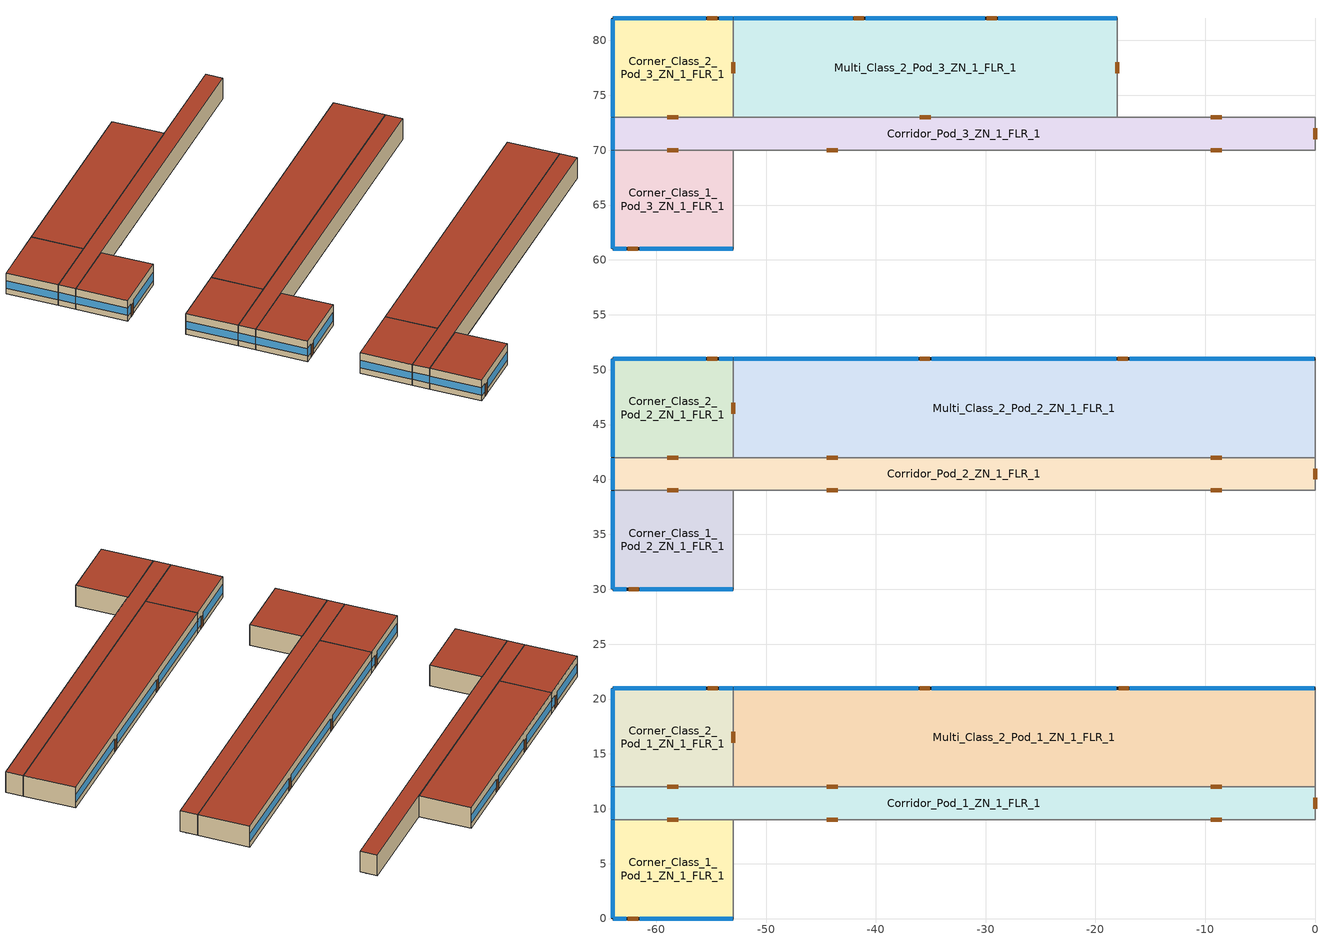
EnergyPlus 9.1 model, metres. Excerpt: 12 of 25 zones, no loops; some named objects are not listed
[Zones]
Corner_Class_1_Pod_1_ZN_1_FLR_1
 floor ground (ext_slab_6in_with_carpet): -64,9 -53,9 -53,0 -64,0 z0
 wall outside (nonres_ext_wall): -64,9 -64,0 -53,0 z0:4
 wall to Multi_Class_1_Pod_1_ZN_1_FLR_1 (int_wall): -53,0 -53,9 z0:4
 wall to Corridor_Pod_1_ZN_1_FLR_1 (int_wall): -53,9 -64,9 z0:4
 window (Window_U_0.40_SHGC_0.38): -64,8.95 -64,0.05 z1.1:2.52; -63.95,0 -62.73,0 / -61.51,0 -53.05,0 z0.92:2.51
 door (Swinging Door_con): -62.59,0 -61.68,0 z0:2.13
 door inside (OpaqueDoor): -58,9 -59,9 z0:2
 roof outside (nonres_roof): -64,0 -53,0 -53,9 -64,9 z4
Corridor_Pod_1_ZN_1_FLR_1
 floor ground (ext_slab_6in_with_carpet): -64,12 0,12 0,9 -64,9 z0
 wall outside (nonres_ext_wall): -64,12 -64,9 z0:4
 wall to Multi_Class_1_Pod_1_ZN_1_FLR_1 (int_wall): -53,9 0,9 z0:4
 wall to Main_Corridor_ZN_1_FLR_1 (int_wall): 0,9 0,12 z0:4
 wall to Multi_Class_2_Pod_1_ZN_1_FLR_1 (int_wall): 0,12 -53,12 z0:4
 wall to Corner_Class_2_Pod_1_ZN_1_FLR_1 (int_wall): -53,12 -64,12 z0:4
 window (Window_U_0.40_SHGC_0.38): -64,11.95 -64,9.05 z1.1:2.55
 door inside (OpaqueDoor): 0,10 0,11 / -43.5,12 -44.5,12 / -8.5,12 -9.5,12 / -44.5,9 -43.5,9 / -9.5,9 -8.5,9 / -58,12 -59,12 z0:2
 roof outside (nonres_roof): -64,9 0,9 0,12 -64,12 z4
Corner_Class_2_Pod_1_ZN_1_FLR_1
 floor ground (ext_slab_6in_with_carpet): -64,21 -53,21 -53,12 -64,12 z0
 wall outside (nonres_ext_wall): -53,21 -64,21 -64,12 z0:4
 wall to Multi_Class_2_Pod_1_ZN_1_FLR_1 (int_wall): -53,12 -53,21 z0:4
 window (Window_U_0.40_SHGC_0.38): -64,20.95 -64,12.05 z1.1:2.52; -53.05,21 -54.27,21 / -55.49,21 -63.95,21 z0.92:2.51
 door (Swinging Door_con): -54.43,21 -55.34,21 z0:2.13
 door inside (OpaqueDoor): -53,16 -53,17 z0:2
 roof outside (nonres_roof): -64,12 -53,12 -53,21 -64,21 z4
Multi_Class_2_Pod_1_ZN_1_FLR_1
 floor ground (ext_slab_6in_with_carpet): -53,21 0,21 0,12 -53,12 z0
 wall outside (nonres_ext_wall): 0,21 -53,21 z0:4
 wall to Main_Corridor_ZN_1_FLR_1 (int_wall): 0,12 0,21 z0:4
 window (Window_U_0.40_SHGC_0.38): -0.05,21 -16.87,21 / -18.09,21 -34.91,21 / -36.13,21 -52.95,21 z1.03:2.5
 door (Swinging Door_con): -16.98,21 -17.89,21 / -35.09,21 -36.01,21 z0:2.13
 roof outside (nonres_roof): -53,12 0,12 0,21 -53,21 z4
Corner_Class_1_Pod_2_ZN_1_FLR_1
 floor ground (ext_slab_6in_with_carpet): -64,39 -53,39 -53,30 -64,30 z0
 wall outside (nonres_ext_wall): -64,39 -64,30 -53,30 z0:4
 wall to Multi_Class_1_Pod_2_ZN_1_FLR_1 (int_wall): -53,30 -53,39 z0:4
 wall to Corridor_Pod_2_ZN_1_FLR_1 (int_wall): -53,39 -64,39 z0:4
 window (Window_U_0.40_SHGC_0.38): -64,38.95 -64,30.05 z1.1:2.52; -63.95,30 -62.73,30 / -61.51,30 -53.05,30 z0.92:2.51
 door (Swinging Door_con): -62.53,30 -61.62,30 z0:2.13
 door inside (OpaqueDoor): -58,39 -59,39 z0:2
 roof outside (nonres_roof): -64,30 -53,30 -53,39 -64,39 z4
Corridor_Pod_2_ZN_1_FLR_1
 floor ground (ext_slab_6in_with_carpet): -64,42 0,42 0,39 -64,39 z0
 wall outside (nonres_ext_wall): -64,42 -64,39 z0:4
 wall to Multi_Class_1_Pod_2_ZN_1_FLR_1 (int_wall): -53,39 0,39 z0:4
 wall to Main_Corridor_ZN_1_FLR_1 (int_wall): 0,39 0,42 z0:4
 wall to Multi_Class_2_Pod_2_ZN_1_FLR_1 (int_wall): 0,42 -53,42 z0:4
 wall to Corner_Class_2_Pod_2_ZN_1_FLR_1 (int_wall): -53,42 -64,42 z0:4
 window (Window_U_0.40_SHGC_0.38): -64,41.95 -64,39.05 z1.1:2.55
 door inside (OpaqueDoor): 0,40 0,41 / -43.5,42 -44.5,42 / -8.5,42 -9.5,42 / -44.5,39 -43.5,39 / -9.5,39 -8.5,39 / -58,42 -59,42 z0:2
 roof outside (nonres_roof): -64,39 0,39 0,42 -64,42 z4
Corner_Class_2_Pod_2_ZN_1_FLR_1
 floor ground (ext_slab_6in_with_carpet): -64,51 -53,51 -53,42 -64,42 z0
 wall outside (nonres_ext_wall): -53,51 -64,51 -64,42 z0:4
 wall to Multi_Class_2_Pod_2_ZN_1_FLR_1 (int_wall): -53,42 -53,51 z0:4
 window (Window_U_0.40_SHGC_0.38): -64,50.95 -64,42.05 z1.1:2.52; -53.05,51 -54.27,51 / -55.49,51 -63.95,51 z0.92:2.51
 door (Swinging Door_con): -54.45,51 -55.36,51 z0:2.13
 door inside (OpaqueDoor): -53,46 -53,47 z0:2
 roof outside (nonres_roof): -64,42 -53,42 -53,51 -64,51 z4
Multi_Class_2_Pod_2_ZN_1_FLR_1
 floor ground (ext_slab_6in_with_carpet): -53,51 0,51 0,42 -53,42 z0
 wall outside (nonres_ext_wall): 0,51 -53,51 z0:4
 wall to Main_Corridor_ZN_1_FLR_1 (int_wall): 0,42 0,51 z0:4
 window (Window_U_0.40_SHGC_0.38): -0.05,51 -16.87,51 / -18.09,51 -34.91,51 / -36.13,51 -52.95,51 z1.03:2.5
 door (Swinging Door_con): -17.05,51 -17.96,51 / -35.11,51 -36.02,51 z0:2.13
 roof outside (nonres_roof): -53,42 0,42 0,51 -53,51 z4
Corner_Class_1_Pod_3_ZN_1_FLR_1
 floor ground (ext_slab_6in_with_carpet): -64,70 -53,70 -53,61 -64,61 z0
 wall outside (nonres_ext_wall): -64,70 -64,61 -53,61 z0:4
 wall to Multi_Class_1_Pod_3_ZN_1_FLR_1 (int_wall): -53,61 -53,70 z0:4
 wall to Corridor_Pod_3_ZN_1_FLR_1 (int_wall): -53,70 -64,70 z0:4
 window (Window_U_0.40_SHGC_0.38): -64,69.95 -64,61.05 z1.1:2.52; -63.95,61 -62.73,61 / -61.51,61 -53.05,61 z0.92:2.51
 door (Swinging Door_con): -62.62,61 -61.7,61 z0:2.13
 door inside (OpaqueDoor): -58,70 -59,70 z0:2
 roof outside (nonres_roof): -64,61 -53,61 -53,70 -64,70 z4
Corridor_Pod_3_ZN_1_FLR_1
 floor ground (ext_slab_6in_with_carpet): -64,73 0,73 0,70 -64,70 z0
 wall outside (nonres_ext_wall): -64,73 -64,70 z0:4
 wall to Multi_Class_1_Pod_3_ZN_1_FLR_1 (int_wall): -53,70 0,70 z0:4
 wall to Library_Media_Center_ZN_1_FLR_1 (int_wall): 0,70 0,73 z0:4
 wall to Computer_Class_ZN_1_FLR_1 (int_wall): 0,73 -18,73 z0:4
 wall to Multi_Class_2_Pod_3_ZN_1_FLR_1 (int_wall): -18,73 -53,73 z0:4
 wall to Corner_Class_2_Pod_3_ZN_1_FLR_1 (int_wall): -53,73 -64,73 z0:4
 window (Window_U_0.40_SHGC_0.38): -64,72.95 -64,70.05 z1.1:2.55
 door inside (OpaqueDoor): 0,71 0,72 / -8.5,73 -9.5,73 / -9.5,70 -8.5,70 / -44.5,70 -43.5,70 / -35,73 -36,73 / -58,73 -59,73 z0:2
 roof outside (nonres_roof): -64,70 0,70 0,73 -64,73 z4
Corner_Class_2_Pod_3_ZN_1_FLR_1
 floor ground (ext_slab_6in_with_carpet): -64,82 -53,82 -53,73 -64,73 z0
 wall outside (nonres_ext_wall): -53,82 -64,82 -64,73 z0:4
 wall to Multi_Class_2_Pod_3_ZN_1_FLR_1 (int_wall): -53,73 -53,82 z0:4
 window (Window_U_0.40_SHGC_0.38): -53.05,82 -54.27,82 / -55.52,82 -63.95,82 z0.92:2.51; -64,81.95 -64,73.05 z1.1:2.52
 door (Swinging Door_con): -54.44,82 -55.36,82 z0:2.13
 door inside (OpaqueDoor): -53,77 -53,78 z0:2
 roof outside (nonres_roof): -64,73 -53,73 -53,82 -64,82 z4
Multi_Class_2_Pod_3_ZN_1_FLR_1
 floor ground (ext_slab_6in_with_carpet): -53,82 -18,82 -18,73 -53,73 z0
 wall outside (nonres_ext_wall): -18,82 -53,82 z0:4
 wall to Computer_Class_ZN_1_FLR_1 (int_wall): -18,73 -18,82 z0:4
 window (Window_U_0.40_SHGC_0.38): -18.05,82 -28.87,82 / -30.09,82 -40.91,82 / -42.13,82 -52.95,82 z0.99:2.5
 door (Swinging Door_con): -29,82 -29.92,82 / -41.09,82 -42.01,82 z0:2.13
 door inside (OpaqueDoor): -18,77 -18,78 z0:2
 roof outside (nonres_roof): -53,73 -18,73 -18,82 -53,82 z4
[Building]
Primary School: North Axis {deg}=0; Terrain=City; Loads Convergence Tolerance Value=0.5; Temperature Convergence Tolerance Value {deltaC}=0.5; Solar Distribution=FullInteriorAndExterior; Maximum Number of Warmup Days=1; Minimum Number of Warmup Days=1
[Site:Location]
Denver-Aurora-Buckley.AFB_CO_USA: Latitude {deg}=39.72; Longitude {deg}=-104.75; Time Zone {hr}=-7; Elevation {m}=1726
[SizingPeriod:DesignDay] Day of Month=21; Dry-Bulb Temperature Range Modifier Type=DefaultMultipliers; Humidity Condition Type=Wetbulb; Barometric Pressure {Pa}=82237; Rain Indicator=No; Snow Indicator=No; Daylight Saving Time Indicator=No
Name | Month | Day Type | Maximum Dry-Bulb Temperature {C} | Daily Dry-Bulb Temperature Range {deltaC} | Wetbulb or DewPoint at Maximum Dry-Bulb {C} | Wind Speed {m/s} | Wind Direction {deg} | Solar Model Indicator | Sky Clearness | ASHRAE Clear Sky Optical Depth for Beam Irradiance (taub) | ASHRAE Clear Sky Optical Depth for Diffuse Irradiance (taud)
Denver-Aurora-Buckley.AFB_CO_USA Ann Htg 99.6% Condns DB | 12 | WinterDesignDay | -17.9 | 0 | -17.9 | 2.5 | 180 | ASHRAEClearSky | 0
Denver-Aurora-Buckley.AFB_CO_USA Ann Clg .4% Condns DB=>MWB | 7 | SummerDesignDay | 33.9 | 14.8 | 15 | 3.6 | 30 | ASHRAETau |  | 0.423 | 2.02
[Site:GroundTemperature:BuildingSurface]
20.68, 20.64, 20.65, 20.65, 20.7, 22.97, 23.33, 23.41, 23.45, 21.17, 20.85, 20.74
[Site:GroundTemperature:Undisturbed:KusudaAchenbach]
Vertical Ground Heat Exchanger Ground Temps: 0.692626, 920, 2551.09, 16, 3.2, 8
[Site:WaterMainsTemperature]
Calculation Method=CORRELATION; Annual Average Outdoor Air Temperature {C}=9.95; Maximum Difference In Monthly Average Outdoor Air Temperatures {deltaC}=23.7
[Material]
Name | Roughness | Thickness {m} | Conductivity {W/m-K} | Density {kg/m3} | Specific Heat {J/kg-K} | Thermal Absorptance | Solar Absorptance | Visible Absorptance
Std Wood 6inch | MediumSmooth | 0.15 | 0.12 | 540 | 1210 | 0.9 | 0.7 | 0.7
F07 25mm stucco | Smooth | 0.0254 | 0.72 | 1856 | 840 | 0.9 | 0.7 | 0.7
F08 Metal surface | Smooth | 0.0008 | 45.28 | 7824 | 500
F13 Built-up roofing | Rough | 0.0095 | 0.16 | 1120 | 1460 | 0.9 | 0.77
G01 13mm gypsum board | Smooth | 0.0127 | 0.16 | 800 | 1090 | 0.9 | 0.7 | 0.5
G01 16mm gypsum board | MediumSmooth | 0.0159 | 0.16 | 800 | 1090
150mm Normalweight concrete floor | MediumRough | 0.1524 | 2.31 | 2322 | 832
[Material:NoMass] Thermal Absorptance=0.9; Solar Absorptance=0.7
Name | Roughness | Thermal Resistance {m2-K/W} | Visible Absorptance
Opaque Door panel_con | MediumRough | 0.475964 | 0.7
CP02 CARPET PAD | VeryRough | 0.21648 | 0.8
Nonres_Roof_Insulation | MediumSmooth | 5.30668 | 0.7
Nonres_Exterior_Wall_Insulation | MediumSmooth | 2.81828 | 0.7
Std Opaque Door Panel | MediumRough | 0.123457 | 0.7
[WindowMaterial:Glazing] Optical Data Type=SpectralAverage; Infrared Transmittance at Normal Incidence=0; Front Side Infrared Hemispherical Emissivity=0.84
Name | Thickness {m} | Solar Transmittance at Normal Incidence | Front Side Solar Reflectance at Normal Incidence | Back Side Solar Reflectance at Normal Incidence | Visible Transmittance at Normal Incidence | Front Side Visible Reflectance at Normal Incidence | Back Side Visible Reflectance at Normal Incidence | Back Side Infrared Hemispherical Emissivity | Conductivity {W/m-K}
Glass_102_LayerAvg | 0.003048 | 0.833848 | 0.0747638 | 0.0748545 | 0.89926 | 0.082563 | 0.082564 | 0.84 | 1
Glass_8652_LayerAvg | 0.003059 | 0.343691 | 0.298987 | 0.462105 | 0.487937 | 0.209449 | 0.306829 | 0.39 | 0.962
[WindowMaterial:Gas]
Gap_1_W_0_0127: Gas Type=Air; Thickness {m}=0.0127
[Construction]
Swinging Door_con: Opaque Door panel_con
InteriorFurnishings: Std Wood 6inch
OpaqueDoor: Std Opaque Door Panel
int_wall: G01 13mm gypsum board, G01 13mm gypsum board
ext_slab_6in_with_carpet: 150mm Normalweight concrete floor, CP02 CARPET PAD
nonres_roof: F13 Built-up roofing, Nonres_Roof_Insulation, F08 Metal surface
nonres_ext_wall: F07 25mm stucco, G01 16mm gypsum board, Nonres_Exterior_Wall_Insulation, G01 16mm gypsum board
Window_U_0.40_SHGC_0.38: Glass_8652_LayerAvg, Gap_1_W_0_0127, Glass_102_LayerAvg
[Zone] Type=1; Multiplier=1; Ceiling Height {m}=4; Floor Area {m2}=autocalculate; Part of Total Floor Area=Yes
Name | Volume {m3}
Corner_Class_1_Pod_1_ZN_1_FLR_1; Corner_Class_2_Pod_1_ZN_1_FLR_1; Corner_Class_1_Pod_2_ZN_1_FLR_1; Corner_Class_2_Pod_2_ZN_1_FLR_1; Corner_Class_1_Pod_3_ZN_1_FLR_1; Corner_Class_2_Pod_3_ZN_1_FLR_1 | 396
Corridor_Pod_1_ZN_1_FLR_1; Corridor_Pod_2_ZN_1_FLR_1; Corridor_Pod_3_ZN_1_FLR_1 | 768
Multi_Class_2_Pod_1_ZN_1_FLR_1; Multi_Class_2_Pod_2_ZN_1_FLR_1 | 1908
Multi_Class_2_Pod_3_ZN_1_FLR_1 | 1260
[InternalMass] Construction=InteriorFurnishings
Name | Zone | Surface Area {m2}
Corner_Class_1_Pod_1_ZN_1_FLR_1_InternalMass_1 | Corner_Class_1_Pod_1_ZN_1_FLR_1 | 198
Corridor_Pod_1_ZN_1_FLR_1_InternalMass_1 | Corridor_Pod_1_ZN_1_FLR_1 | 384
Corner_Class_2_Pod_1_ZN_1_FLR_1_InternalMass_1 | Corner_Class_2_Pod_1_ZN_1_FLR_1 | 198
Multi_Class_2_Pod_1_ZN_1_FLR_1_InternalMass_1 | Multi_Class_2_Pod_1_ZN_1_FLR_1 | 954
Corner_Class_1_Pod_2_ZN_1_FLR_1_InternalMass_1 | Corner_Class_1_Pod_2_ZN_1_FLR_1 | 198
Corridor_Pod_2_ZN_1_FLR_1_InternalMass_1 | Corridor_Pod_2_ZN_1_FLR_1 | 384
Corner_Class_2_Pod_2_ZN_1_FLR_1_InternalMass_1 | Corner_Class_2_Pod_2_ZN_1_FLR_1 | 198
Multi_Class_2_Pod_2_ZN_1_FLR_1_InternalMass_1 | Multi_Class_2_Pod_2_ZN_1_FLR_1 | 954
Corner_Class_1_Pod_3_ZN_1_FLR_1_InternalMass_1 | Corner_Class_1_Pod_3_ZN_1_FLR_1 | 198
Corridor_Pod_3_ZN_1_FLR_1_InternalMass_1 | Corridor_Pod_3_ZN_1_FLR_1 | 384
Corner_Class_2_Pod_3_ZN_1_FLR_1_InternalMass_1 | Corner_Class_2_Pod_3_ZN_1_FLR_1 | 198
Multi_Class_2_Pod_3_ZN_1_FLR_1_InternalMass_1 | Multi_Class_2_Pod_3_ZN_1_FLR_1 | 630
[People] Number of People Schedule=BLDG_OCC_SCH; Fraction Radiant=0.3; Sensible Heat Fraction=AUTOCALCULATE; Activity Level Schedule=ACTIVITY_SCH; Enable ASHRAE 55 Comfort Warnings=No; Mean Radiant Temperature Calculation Type=ZoneAveraged; Work Efficiency Schedule=WORK_EFF_SCH; Clothing Insulation Calculation Method=ClothingInsulationSchedule; Clothing Insulation Schedule=CLOTHING_SCH; Air Velocity Schedule=AIR_VELO_SCH; Thermal Comfort Model 1 Type=FANGER
Name | Zone or ZoneList | Number of People Calculation Method | Zone Floor Area per Person {m2/person} | Number of People
Corner_Class_1_Pod_1_ZN_1_FLR_1 | Corner_Class_1_Pod_1_ZN_1_FLR_1 | Area/Person | 3.716
Corridor_Pod_1_ZN_1_FLR_1 | Corridor_Pod_1_ZN_1_FLR_1 | People |  | 0
Corner_Class_2_Pod_1_ZN_1_FLR_1 | Corner_Class_2_Pod_1_ZN_1_FLR_1 | Area/Person | 3.716
Multi_Class_2_Pod_1_ZN_1_FLR_1 | Multi_Class_2_Pod_1_ZN_1_FLR_1 | Area/Person | 3.716
Corner_Class_1_Pod_2_ZN_1_FLR_1 | Corner_Class_1_Pod_2_ZN_1_FLR_1 | Area/Person | 3.716
Corridor_Pod_2_ZN_1_FLR_1 | Corridor_Pod_2_ZN_1_FLR_1 | People |  | 0
Corner_Class_2_Pod_2_ZN_1_FLR_1 | Corner_Class_2_Pod_2_ZN_1_FLR_1 | Area/Person | 3.716
Multi_Class_2_Pod_2_ZN_1_FLR_1 | Multi_Class_2_Pod_2_ZN_1_FLR_1 | Area/Person | 3.716
Corner_Class_1_Pod_3_ZN_1_FLR_1 | Corner_Class_1_Pod_3_ZN_1_FLR_1 | Area/Person | 3.716
Corridor_Pod_3_ZN_1_FLR_1 | Corridor_Pod_3_ZN_1_FLR_1 | People |  | 0
Corner_Class_2_Pod_3_ZN_1_FLR_1 | Corner_Class_2_Pod_3_ZN_1_FLR_1 | Area/Person | 3.716
Multi_Class_2_Pod_3_ZN_1_FLR_1 | Multi_Class_2_Pod_3_ZN_1_FLR_1 | Area/Person | 3.716
[Lights] Design Level Calculation Method=Watts/Area; Return Air Fraction=0; Fraction Radiant=0.37; Fraction Visible=0.2; Fraction Replaceable=1; Return Air Fraction Calculated from Plenum Temperature=No
Name | Zone or ZoneList | Schedule | Watts per Zone Floor Area {W/m2}
Corner_Class_1_Pod_1_ZN_1_FLR_1_Lights | Corner_Class_1_Pod_1_ZN_1_FLR_1 | BLDG_LIGHT_CLASSROOM_SCH | 9.9028
Corridor_Pod_1_ZN_1_FLR_1_Lights | Corridor_Pod_1_ZN_1_FLR_1 | BLDG_LIGHT_CORRIDOR_SCH | 7.10418
Corner_Class_2_Pod_1_ZN_1_FLR_1_Lights | Corner_Class_2_Pod_1_ZN_1_FLR_1 | BLDG_LIGHT_CLASSROOM_SCH | 9.9028
Multi_Class_2_Pod_1_ZN_1_FLR_1_Lights | Multi_Class_2_Pod_1_ZN_1_FLR_1 | BLDG_LIGHT_CLASSROOM_SCH | 9.9028
Corner_Class_1_Pod_2_ZN_1_FLR_1_Lights | Corner_Class_1_Pod_2_ZN_1_FLR_1 | BLDG_LIGHT_CLASSROOM_SCH | 9.9028
Corridor_Pod_2_ZN_1_FLR_1_Lights | Corridor_Pod_2_ZN_1_FLR_1 | BLDG_LIGHT_CORRIDOR_SCH | 7.10418
Corner_Class_2_Pod_2_ZN_1_FLR_1_Lights | Corner_Class_2_Pod_2_ZN_1_FLR_1 | BLDG_LIGHT_CLASSROOM_SCH | 9.9028
Multi_Class_2_Pod_2_ZN_1_FLR_1_Lights | Multi_Class_2_Pod_2_ZN_1_FLR_1 | BLDG_LIGHT_CLASSROOM_SCH | 9.9028
Corner_Class_1_Pod_3_ZN_1_FLR_1_Lights | Corner_Class_1_Pod_3_ZN_1_FLR_1 | BLDG_LIGHT_CLASSROOM_SCH | 9.9028
Corridor_Pod_3_ZN_1_FLR_1_Lights | Corridor_Pod_3_ZN_1_FLR_1 | BLDG_LIGHT_CORRIDOR_SCH | 7.10418
Corner_Class_2_Pod_3_ZN_1_FLR_1_Lights | Corner_Class_2_Pod_3_ZN_1_FLR_1 | BLDG_LIGHT_CLASSROOM_SCH | 9.9028
Multi_Class_2_Pod_3_ZN_1_FLR_1_Lights | Multi_Class_2_Pod_3_ZN_1_FLR_1 | BLDG_LIGHT_CLASSROOM_SCH | 9.9028
[ElectricEquipment] Schedule=BLDG_EQUIP_SCH; Design Level Calculation Method=EquipmentLevel; Fraction Latent=0; Fraction Radiant=0.5; Fraction Lost=0
Name | Zone or ZoneList | Design Level {W}
Corner_Class_1_Pod_1_ZN_1_FLR_1_PlugMisc_Equip | Corner_Class_1_Pod_1_ZN_1_FLR_1 | 1485
Corridor_Pod_1_ZN_1_FLR_1_PlugMisc_Equip | Corridor_Pod_1_ZN_1_FLR_1 | 768
Corner_Class_2_Pod_1_ZN_1_FLR_1_PlugMisc_Equip | Corner_Class_2_Pod_1_ZN_1_FLR_1 | 1485
Multi_Class_2_Pod_1_ZN_1_FLR_1_PlugMisc_Equip | Multi_Class_2_Pod_1_ZN_1_FLR_1 | 7155
Corner_Class_1_Pod_2_ZN_1_FLR_1_PlugMisc_Equip | Corner_Class_1_Pod_2_ZN_1_FLR_1 | 1485
Corridor_Pod_2_ZN_1_FLR_1_PlugMisc_Equip | Corridor_Pod_2_ZN_1_FLR_1 | 768
Corner_Class_2_Pod_2_ZN_1_FLR_1_PlugMisc_Equip | Corner_Class_2_Pod_2_ZN_1_FLR_1 | 1485
Multi_Class_2_Pod_2_ZN_1_FLR_1_PlugMisc_Equip | Multi_Class_2_Pod_2_ZN_1_FLR_1 | 7155
Corner_Class_1_Pod_3_ZN_1_FLR_1_PlugMisc_Equip | Corner_Class_1_Pod_3_ZN_1_FLR_1 | 1485
Corridor_Pod_3_ZN_1_FLR_1_PlugMisc_Equip | Corridor_Pod_3_ZN_1_FLR_1 | 768
Corner_Class_2_Pod_3_ZN_1_FLR_1_PlugMisc_Equip | Corner_Class_2_Pod_3_ZN_1_FLR_1 | 1485
Multi_Class_2_Pod_3_ZN_1_FLR_1_PlugMisc_Equip | Multi_Class_2_Pod_3_ZN_1_FLR_1 | 4725
[Daylighting:Controls] Daylighting Method=SplitFlux; Lighting Control Type=Stepped; Minimum Input Power Fraction for Continuous or ContinuousOff Dimming Control=0.3; Minimum Light Output Fraction for Continuous or ContinuousOff Dimming Control=0.2; Number of Stepped Control Steps=3; Probability Lighting will be Reset When Needed in Manual Stepped Control=1; Maximum Allowable Discomfort Glare Index=22; Fraction of Zone Controlled by Reference Point 1=1; Illuminance Setpoint at Reference Point 1 {lux}=500; Fraction of Zone Controlled by Reference Point 2=0; Illuminance Setpoint at Reference Point 2 {lux}=500
Name | Zone | Glare Calculation Daylighting Reference Point | Glare Calculation Azimuth Angle of View Direction Clockwise from Zone y-Axis {deg} | Daylighting Reference Point 1 | Daylighting Reference Point 2
Corner_Class_1_Pod_1_ZN_1_FLR_1_DaylCtrl | Corner_Class_1_Pod_1_ZN_1_FLR_1 | Corner_Class_1_Pod_1_ZN_1_FLR_1_DaylRefPt1 | 180 | Corner_Class_1_Pod_1_ZN_1_FLR_1_DaylRefPt1 | Corner_Class_1_Pod_1_ZN_1_FLR_1_DaylRefPt2
Corner_Class_2_Pod_1_ZN_1_FLR_1_DaylCtrl | Corner_Class_2_Pod_1_ZN_1_FLR_1 | Corner_Class_2_Pod_1_ZN_1_FLR_1_DaylRefPt1 | 270 | Corner_Class_2_Pod_1_ZN_1_FLR_1_DaylRefPt1 | Corner_Class_2_Pod_1_ZN_1_FLR_1_DaylRefPt2
Multi_Class_2_Pod_1_ZN_1_FLR_1_DaylCtrl | Multi_Class_2_Pod_1_ZN_1_FLR_1 | Multi_Class_2_Pod_1_ZN_1_FLR_1_DaylRefPt1 | 0 | Multi_Class_2_Pod_1_ZN_1_FLR_1_DaylRefPt1 | Multi_Class_2_Pod_1_ZN_1_FLR_1_DaylRefPt2
Corner_Class_1_Pod_2_ZN_1_FLR_1_DaylCtrl | Corner_Class_1_Pod_2_ZN_1_FLR_1 | Corner_Class_1_Pod_2_ZN_1_FLR_1_DaylRefPt1 | 180 | Corner_Class_1_Pod_2_ZN_1_FLR_1_DaylRefPt1 | Corner_Class_1_Pod_2_ZN_1_FLR_1_DaylRefPt2
Corner_Class_2_Pod_2_ZN_1_FLR_1_DaylCtrl | Corner_Class_2_Pod_2_ZN_1_FLR_1 | Corner_Class_2_Pod_2_ZN_1_FLR_1_DaylRefPt1 | 270 | Corner_Class_2_Pod_2_ZN_1_FLR_1_DaylRefPt1 | Corner_Class_2_Pod_2_ZN_1_FLR_1_DaylRefPt2
Multi_Class_2_Pod_2_ZN_1_FLR_1_DaylCtrl | Multi_Class_2_Pod_2_ZN_1_FLR_1 | Multi_Class_2_Pod_2_ZN_1_FLR_1_DaylRefPt1 | 0 | Multi_Class_2_Pod_2_ZN_1_FLR_1_DaylRefPt1 | Multi_Class_2_Pod_2_ZN_1_FLR_1_DaylRefPt2
Corner_Class_1_Pod_3_ZN_1_FLR_1_DaylCtrl | Corner_Class_1_Pod_3_ZN_1_FLR_1 | Corner_Class_1_Pod_3_ZN_1_FLR_1_DaylRefPt1 | 180 | Corner_Class_1_Pod_3_ZN_1_FLR_1_DaylRefPt1 | Corner_Class_1_Pod_3_ZN_1_FLR_1_DaylRefPt2
Corner_Class_2_Pod_3_ZN_1_FLR_1_DaylCtrl | Corner_Class_2_Pod_3_ZN_1_FLR_1 | Corner_Class_2_Pod_3_ZN_1_FLR_1_DaylRefPt1 | 270 | Corner_Class_2_Pod_3_ZN_1_FLR_1_DaylRefPt1 | Corner_Class_2_Pod_3_ZN_1_FLR_1_DaylRefPt2
Multi_Class_2_Pod_3_ZN_1_FLR_1_DaylCtrl | Multi_Class_2_Pod_3_ZN_1_FLR_1 | Multi_Class_2_Pod_3_ZN_1_FLR_1_DaylRefPt1 | 0 | Multi_Class_2_Pod_3_ZN_1_FLR_1_DaylRefPt1 | Multi_Class_2_Pod_3_ZN_1_FLR_1_DaylRefPt2
[ZoneInfiltration:DesignFlowRate] Schedule=Doors Schedule; Design Flow Rate Calculation Method=Flow/Zone; Constant Term Coefficient=1
Name | Zone or ZoneList | Design Flow Rate {m3/s}
Corner_Class_1_Pod_1_Outdoor | Corner_Class_1_Pod_1_ZN_1_FLR_1 | 0.1
Corner_Class_2_Pod_1_Outdoor | Corner_Class_2_Pod_1_ZN_1_FLR_1 | 0.1
Multi_Class_2_Pod_1_Outdoor | Multi_Class_2_Pod_1_ZN_1_FLR_1 | 0.2
Corner_Class_1_Pod_2_Outdoor | Corner_Class_1_Pod_2_ZN_1_FLR_1 | 0.1
Corner_Class_2_Pod_2_Outdoor | Corner_Class_2_Pod_2_ZN_1_FLR_1 | 0.1
Multi_Class_2_Pod_2_Outdoor | Multi_Class_2_Pod_2_ZN_1_FLR_1 | 0.2
Corner_Class_1_Pod_3_Outdoor | Corner_Class_1_Pod_3_ZN_1_FLR_1 | 0.1
Corner_Class_2_Pod_3_Outdoor | Corner_Class_2_Pod_3_ZN_1_FLR_1 | 0.1
Multi_Class_2_Pod_3_Outdoor | Multi_Class_2_Pod_3_ZN_1_FLR_1 | 0.2
[ZoneCrossMixing] Schedule=Doors Schedule; Design Flow Rate Calculation Method=Flow/Zone; Delta Temperature {deltaC}=0.5
Name | Zone | Design Flow Rate {m3/s} | Source Zone
Corner_Class_1_Pod_1-Corridor_Pod_1 | Corner_Class_1_Pod_1_ZN_1_FLR_1 | 0.1 | Corridor_Pod_1_ZN_1_FLR_1
Corridor_Pod_1-Corner_Class_1_Pod_1 | Corridor_Pod_1_ZN_1_FLR_1 | 0.1 | Corner_Class_1_Pod_1_ZN_1_FLR_1
Multi_Class_1_Pod_1-Corridor_Pod_1 | Multi_Class_1_Pod_1_ZN_1_FLR_1 | 0.2 | Corridor_Pod_1_ZN_1_FLR_1
Corridor_Pod_1-Multi_Class_1_Pod_1 | Corridor_Pod_1_ZN_1_FLR_1 | 0.2 | Multi_Class_1_Pod_1_ZN_1_FLR_1
Corner_Class_2_Pod_1-Corridor_Pod_1 | Corner_Class_2_Pod_1_ZN_1_FLR_1 | 0.1 | Corridor_Pod_1_ZN_1_FLR_1
Corridor_Pod_1-Corner_Class_2_Pod_1 | Corridor_Pod_1_ZN_1_FLR_1 | 0.1 | Corner_Class_2_Pod_1_ZN_1_FLR_1
Multi_Class_2_Pod_1-Corridor_Pod_1 | Multi_Class_2_Pod_1_ZN_1_FLR_1 | 0.2 | Corridor_Pod_1_ZN_1_FLR_1
Corridor_Pod_1-Multi_Class_2_Pod_1 | Corridor_Pod_1_ZN_1_FLR_1 | 0.2 | Multi_Class_2_Pod_1_ZN_1_FLR_1
Corner_Class_2_Pod_1-Multi_Class_2_Pod_1 | Corner_Class_2_Pod_1_ZN_1_FLR_1 | 0.1 | Multi_Class_2_Pod_1_ZN_1_FLR_1
Multi_Class_2_Pod_1-Corner_Class_2_Pod_1 | Multi_Class_2_Pod_1_ZN_1_FLR_1 | 0.1 | Corner_Class_2_Pod_1_ZN_1_FLR_1
Corridor_Pod_1-Main_Corridor | Corridor_Pod_1_ZN_1_FLR_1 | 0.1 | Main_Corridor_ZN_1_FLR_1
Main_Corridor-Corridor_Pod_1 | Main_Corridor_ZN_1_FLR_1 | 0.1 | Corridor_Pod_1_ZN_1_FLR_1
Corner_Class_1_Pod_2-Corridor_Pod_2 | Corner_Class_1_Pod_2_ZN_1_FLR_1 | 0.1 | Corridor_Pod_2_ZN_1_FLR_1
Corridor_Pod_2-Corner_Class_1_Pod_2 | Corridor_Pod_2_ZN_1_FLR_1 | 0.1 | Corner_Class_1_Pod_2_ZN_1_FLR_1
Multi_Class_1_Pod_2-Corridor_Pod_2 | Multi_Class_1_Pod_2_ZN_1_FLR_1 | 0.2 | Corridor_Pod_2_ZN_1_FLR_1
Corridor_Pod_2-Multi_Class_1_Pod_2 | Corridor_Pod_2_ZN_1_FLR_1 | 0.2 | Multi_Class_1_Pod_2_ZN_1_FLR_1
Corner_Class_2_Pod_2-Corridor_Pod_2 | Corner_Class_2_Pod_2_ZN_1_FLR_1 | 0.1 | Corridor_Pod_2_ZN_1_FLR_1
Corridor_Pod_2-Corner_Class_2_Pod_2 | Corridor_Pod_2_ZN_1_FLR_1 | 0.1 | Corner_Class_2_Pod_2_ZN_1_FLR_1
Multi_Class_2_Pod_2-Corridor_Pod_2 | Multi_Class_2_Pod_2_ZN_1_FLR_1 | 0.2 | Corridor_Pod_2_ZN_1_FLR_1
Corridor_Pod_2-Multi_Class_2_Pod_2 | Corridor_Pod_2_ZN_1_FLR_1 | 0.2 | Multi_Class_2_Pod_2_ZN_1_FLR_1
Corner_Class_2_Pod_2-Multi_Class_2_Pod_2 | Corner_Class_2_Pod_2_ZN_1_FLR_1 | 0.1 | Multi_Class_2_Pod_2_ZN_1_FLR_1
Multi_Class_2_Pod_2-Corner_Class_2_Pod_2 | Multi_Class_2_Pod_2_ZN_1_FLR_1 | 0.1 | Corner_Class_2_Pod_2_ZN_1_FLR_1
Corridor_Pod_2-Main_Corridor | Corridor_Pod_2_ZN_1_FLR_1 | 0.1 | Main_Corridor_ZN_1_FLR_1
Main_Corridor-Corridor_Pod_2 | Main_Corridor_ZN_1_FLR_1 | 0.1 | Corridor_Pod_2_ZN_1_FLR_1
Corner_Class_1_Pod_3-Corridor_Pod_3 | Corner_Class_1_Pod_3_ZN_1_FLR_1 | 0.1 | Corridor_Pod_3_ZN_1_FLR_1
Corridor_Pod_3-Corner_Class_1_Pod_3 | Corridor_Pod_3_ZN_1_FLR_1 | 0.1 | Corner_Class_1_Pod_3_ZN_1_FLR_1
Multi_Class_1_Pod_3-Corridor_Pod_3 | Multi_Class_1_Pod_3_ZN_1_FLR_1 | 0.2 | Corridor_Pod_3_ZN_1_FLR_1
Corridor_Pod_3-Multi_Class_1_Pod_3 | Corridor_Pod_3_ZN_1_FLR_1 | 0.2 | Multi_Class_1_Pod_3_ZN_1_FLR_1
Corner_Class_2_Pod_3-Corridor_Pod_3 | Corner_Class_2_Pod_3_ZN_1_FLR_1 | 0.1 | Corridor_Pod_3_ZN_1_FLR_1
Corridor_Pod_3-Corner_Class_2_Pod_3 | Corridor_Pod_3_ZN_1_FLR_1 | 0.1 | Corner_Class_2_Pod_3_ZN_1_FLR_1
Multi_Class_2_Pod_3-Corridor_Pod_3 | Multi_Class_2_Pod_3_ZN_1_FLR_1 | 0.1 | Corridor_Pod_3_ZN_1_FLR_1
Corridor_Pod_3-Multi_Class_2_Pod_3 | Corridor_Pod_3_ZN_1_FLR_1 | 0.1 | Multi_Class_2_Pod_3_ZN_1_FLR_1
Corner_Class_2_Pod_3-Multi_Class_2_Pod_3 | Corner_Class_2_Pod_3_ZN_1_FLR_1 | 0.1 | Multi_Class_2_Pod_3_ZN_1_FLR_1
Multi_Class_2_Pod_3-Corner_Class_2_Pod_3 | Multi_Class_2_Pod_3_ZN_1_FLR_1 | 0.1 | Corner_Class_2_Pod_3_ZN_1_FLR_1
Multi_Class_2_Pod_3-Computer_Class | Multi_Class_2_Pod_3_ZN_1_FLR_1 | 0.1 | Computer_Class_ZN_1_FLR_1
Computer_Class-Multi_Class_2_Pod_3 | Computer_Class_ZN_1_FLR_1 | 0.1 | Multi_Class_2_Pod_3_ZN_1_FLR_1
Computer_Class-Corridor_Pod_3 | Computer_Class_ZN_1_FLR_1 | 0.1 | Corridor_Pod_3_ZN_1_FLR_1
Corridor_Pod_3-Computer_Class | Corridor_Pod_3_ZN_1_FLR_1 | 0.1 | Computer_Class_ZN_1_FLR_1
Corridor_Pod_3-Library_Media_Center | Corridor_Pod_3_ZN_1_FLR_1 | 0.1 | Library_Media_Center_ZN_1_FLR_1
Library_Media_Center-Corridor_Pod_3 | Library_Media_Center_ZN_1_FLR_1 | 0.1 | Corridor_Pod_3_ZN_1_FLR_1
[Exterior:Lights] Control Option=AstronomicalClock
Name | Schedule | Design Level {W}
Exterior_Lights_a | Exterior_lighting_schedule_a | 150.48
Exterior_Lights_b | Exterior_lighting_schedule_b_2016 | 1645.9
Exterior_Lights_c | Exterior_lighting_schedule_c_2016 | 584.3
[GroundHeatExchanger:System]
Vertical Ground Heat Exchanger: Design Flow Rate {m3/s}=0.0033; Undisturbed Ground Temperature Model Type=Site:GroundTemperature:Undisturbed:KusudaAchenbach; Undisturbed Ground Temperature Model=Vertical Ground Heat Exchanger Ground Temps; Ground Thermal Conductivity {W/m-K}=0.692626; Ground Thermal Heat Capacity {J/m3-K}=2.347e+06; GHE:Vertical:ResponseFactors Object=Vertical Ground Heat Exchanger g-functions
[GroundHeatExchanger:Vertical:Properties]
Vertical Ground Heat Exchanger Props: Depth of Top of Borehole {m}=1; Borehole Length {m}=76.2; Borehole Diameter {m}=0.127016; Grout Thermal Conductivity {W/m-K}=0.692626; Grout Thermal Heat Capacity {J/m3-K}=3.90E+06; Pipe Thermal Conductivity {W/m-K}=0.391312; Pipe Thermal Heat Capacity {J/m3-K}=1.542e+06; Pipe Outer Diameter {m}=0.0266667; Pipe Thickness {m}=0.00241285; U-Tube Distance {m}=0.051225
[GroundHeatExchanger:ResponseFactors]
Vertical Ground Heat Exchanger g-functions: GHE:Vertical:Properties Object=Vertical Ground Heat Exchanger Props; Number of Boreholes=120; G-Function Reference Ratio=0.0005; g-Function Ln(T/Ts) Value 1=-15.2996; g-Function g Value 1=-0.348322; g-Function Ln(T/Ts) Value 2=-14.201; g-Function g Value 2=0.022208; g-Function Ln(T/Ts) Value 3=-13.2202; g-Function g Value 3=0.412345; g-Function Ln(T/Ts) Value 4=-12.2086; g-Function g Value 4=0.867498; g-Function Ln(T/Ts) Value 5=-11.1888; g-Function g Value 5=1.357839; g-Function Ln(T/Ts) Value 6=-10.1816; g-Function g Value 6=1.852024; g-Function Ln(T/Ts) Value 7=-9.1815; g-Function g Value 7=2.345656; g-Function Ln(T/Ts) Value 8=-8.6809; g-Function g Value 8=2.593958; g-Function Ln(T/Ts) Value 9=-8.5; g-Function g Value 9=2.679; g-Function Ln(T/Ts) Value 10=-7.8; g-Function g Value 10=3.023; g-Function Ln(T/Ts) Value 11=-7.2; g-Function g Value 11=3.32; g-Function Ln(T/Ts) Value 12=-6.5; g-Function g Value 12=3.681; g-Function Ln(T/Ts) Value 13=-5.9; g-Function g Value 13=4.071; g-Function Ln(T/Ts) Value 14=-5.2; g-Function g Value 14=4.828; g-Function Ln(T/Ts) Value 15=-4.5; g-Function g Value 15=6.253; g-Function Ln(T/Ts) Value 16=-3.963; g-Function g Value 16=7.894; g-Function Ln(T/Ts) Value 17=-3.27; g-Function g Value 17=11.82; g-Function Ln(T/Ts) Value 18=-2.864; g-Function g Value 18=15.117; g-Function Ln(T/Ts) Value 19=-2.577; g-Function g Value 19=18.006; g-Function Ln(T/Ts) Value 20=-2.171; g-Function g Value 20=22.887; g-Function Ln(T/Ts) Value 21=-1.884; g-Function g Value 21=26.924; g-Function Ln(T/Ts) Value 22=-1.191; g-Function g Value 22=38.004; g-Function Ln(T/Ts) Value 23=-0.497; g-Function g Value 23=49.919; g-Function Ln(T/Ts) Value 24=-0.274; g-Function g Value 24=53.407; g-Function Ln(T/Ts) Value 25=-0.051; g-Function g Value 25=56.632; g-Function Ln(T/Ts) Value 26=0.196; g-Function g Value 26=59.825; g-Function Ln(T/Ts) Value 27=0.419; g-Function g Value 27=62.349; g-Function Ln(T/Ts) Value 28=0.642; g-Function g Value 28=64.524; g-Function Ln(T/Ts) Value 29=0.873; g-Function g Value 29=66.412; g-Function Ln(T/Ts) Value 30=1.112; g-Function g Value 30=67.993; g-Function Ln(T/Ts) Value 31=1.335; g-Function g Value 31=69.162; g-Function Ln(T/Ts) Value 32=1.679; g-Function g Value 32=70.476; g-Function Ln(T/Ts) Value 33=2.028; g-Function g Value 33=71.361; g-Function Ln(T/Ts) Value 34=2.275; g-Function g Value 34=71.79; g-Function Ln(T/Ts) Value 35=3.003; g-Function g Value 35=72.511
[EnergyManagementSystem:Sensor]
Name | Output:Variable or Output:Meter Index Key | Output:Variable or Output:Meter
OA_Press | Environment | Site Outdoor Air Barometric Pressure
On_Off | FANAVAILSCHED | Schedule Value
[EnergyManagementSystem:ProgramCallingManager]
Corner_Class_1_Pod_1 Mixing Box Manager: BeginTimestepBeforePredictor; Corner_Class_1_Pod_1_MixingProgram
Corner_Class_2_Pod_1 Mixing Box Manager: BeginTimestepBeforePredictor; Corner_Class_2_Pod_1_MixingProgram
Corner_Class_1_Pod_2 Mixing Box Manager: BeginTimestepBeforePredictor; Corner_Class_1_Pod_2_MixingProgram
Corner_Class_2_Pod_2 Mixing Box Manager: BeginTimestepBeforePredictor; Corner_Class_2_Pod_2_MixingProgram
Corner_Class_1_Pod_3 Mixing Box Manager: BeginTimestepBeforePredictor; Corner_Class_1_Pod_3_MixingProgram
Corner_Class_2_Pod_3 Mixing Box Manager: BeginTimestepBeforePredictor; Corner_Class_2_Pod_3_MixingProgram
Multi_Class_1_Pod_1 Mixing Box Manager: BeginTimestepBeforePredictor; Multi_Class_1_Pod_1_MixingProgram
Multi_Class_2_Pod_1 Mixing Box Manager: BeginTimestepBeforePredictor; Multi_Class_2_Pod_1_MixingProgram
Multi_Class_1_Pod_2 Mixing Box Manager: BeginTimestepBeforePredictor; Multi_Class_1_Pod_2_MixingProgram
Multi_Class_2_Pod_2 Mixing Box Manager: BeginTimestepBeforePredictor; Multi_Class_2_Pod_2_MixingProgram
Multi_Class_1_Pod_3 Mixing Box Manager: BeginTimestepBeforePredictor; Multi_Class_1_Pod_3_MixingProgram
Multi_Class_2_Pod_3 Mixing Box Manager: BeginTimestepBeforePredictor; Multi_Class_2_Pod_3_MixingProgram
Corridor_Pod_1 Mixing Box Manager: BeginTimestepBeforePredictor; Corridor_Pod_1_MixingProgram
Corridor_Pod_2 Mixing Box Manager: BeginTimestepBeforePredictor; Corridor_Pod_2_MixingProgram
Corridor_Pod_3 Mixing Box Manager: BeginTimestepBeforePredictor; Corridor_Pod_3_MixingProgram
Main_Corridor Mixing Box Manager: BeginTimestepBeforePredictor; Main_Corridor_MixingProgram
Mech Mixing Box Manager: BeginTimestepBeforePredictor; Mech_MixingProgram
Computer_Class Mixing Box Manager: BeginTimestepBeforePredictor; Computer_Class_MixingProgram
Library_Media_Center Mixing Box Manager: BeginTimestepBeforePredictor; Library_Media_Center_MixingProgram
Offices Mixing Box Manager: BeginTimestepBeforePredictor; Offices_MixingProgram
Lobby Mixing Box Manager: BeginTimestepBeforePredictor; Lobby_MixingProgram
Cafeteria Mixing Box Manager: BeginTimestepBeforePredictor; Cafeteria_MixingProgram
Kitchen Mixing Box Manager: BeginTimestepBeforePredictor; Kitchen_MixingProgram
Gym Mixing Box Manager: BeginTimestepBeforePredictor; Gym_MixingProgram
Bath Mixing Box Manager: BeginTimestepBeforePredictor; Bath_MixingProgram
[EnergyManagementSystem:Program]
Corner_Class_1_Pod_1_MixingProgram: Set Corner_Class_1_Pod_1_Mixing_Flow = 0.05
Corner_Class_2_Pod_1_MixingProgram: Set Corner_Class_2_Pod_1_Mixing_Flow = 0.05
Corner_Class_1_Pod_2_MixingProgram: Set Corner_Class_1_Pod_2_Mixing_Flow = 0.05
Corner_Class_2_Pod_2_MixingProgram: Set Corner_Class_2_Pod_2_Mixing_Flow = 0.05
Corner_Class_1_Pod_3_MixingProgram: Set Corner_Class_1_Pod_3_Mixing_Flow = 0.05
Corner_Class_2_Pod_3_MixingProgram: Set Corner_Class_2_Pod_3_Mixing_Flow = 0.05
Multi_Class_1_Pod_1_MixingProgram: Set Multi_Class_1_Pod_1_Mixing_Flow = 0.05
Multi_Class_2_Pod_1_MixingProgram: Set Multi_Class_2_Pod_1_Mixing_Flow = 0.05
Multi_Class_1_Pod_2_MixingProgram: Set Multi_Class_1_Pod_2_Mixing_Flow = 0.05
Multi_Class_2_Pod_2_MixingProgram: Set Multi_Class_2_Pod_2_Mixing_Flow = 0.05
Multi_Class_1_Pod_3_MixingProgram: Set Multi_Class_1_Pod_3_Mixing_Flow = 0.05
Multi_Class_2_Pod_3_MixingProgram: Set Multi_Class_2_Pod_3_Mixing_Flow = 0.05
Corridor_Pod_1_MixingProgram: Set Corridor_Pod_1_Mixing_Flow = 0.05
Corridor_Pod_2_MixingProgram: Set Corridor_Pod_2_Mixing_Flow = 0.05
Corridor_Pod_3_MixingProgram: Set Corridor_Pod_3_Mixing_Flow = 0.05
Main_Corridor_MixingProgram: Set Main_Corridor_Mixing_Flow = 0.05
Mech_MixingProgram: Set Mech_Mixing_Flow = 0.05
Computer_Class_MixingProgram: Set Computer_Class_Mixing_Flow = 0.05
Library_Media_Center_MixingProgram: Set Library_Media_Center_Mixing_Flow = 0.05
Offices_MixingProgram: Set Offices_Mixing_Flow = 0.05
Lobby_MixingProgram: Set Lobby_Mixing_Flow = 0.05
Cafeteria_MixingProgram: Set Cafeteria_Mixing_Flow = 0.05
Kitchen_MixingProgram: Set Kitchen_Mixing_Flow = 0.05
Gym_MixingProgram: Set Gym_Mixing_Flow = 0.05
Bath_MixingProgram: Set Bath_Mixing_Flow = 0.05
[EnergyManagementSystem:GlobalVariable]
Corner_Class_1_Pod_1_CWCoil_Air_Mdot; Corner_Class_1_Pod_1_CWCoil_Water_Mdot; Corner_Class_1_Pod_1_CWCoil_Water_Mdot_Max; Corner_Class_1_Pod_1_CWCoil_Coil_Eff; Corner_Class_1_Pod_1_CWCoil_Air_Toutlet; Corner_Class_1_Pod_1_CWCoil_Tot_Cool_Power; Corner_Class_1_Pod_1_CWCoil_Air_Woutlet; Corner_Class_1_Pod_1_CWCoil_Water_Toutlet; Corner_Class_1_Pod_1_CWCoil_Asad; Corner_Class_1_Pod_1_CWCoil_Bsad; Corner_Class_1_Pod_1_CWCoil_Acd; Corner_Class_1_Pod_1_CWCoil_Bcd; Corner_Class_1_Pod_1_CWCoil_UA; CORNER_CLASS_1_POD_1_CWCoil_InletCoeff
Corner_Class_1_Pod_1_HWCoil_Air_Mdot; Corner_Class_1_Pod_1_HWCoil_Water_Mdot; Corner_Class_1_Pod_1_HWCoil_Water_Mdot_Max; Corner_Class_1_Pod_1_HWCoil_Coil_Eff; Corner_Class_1_Pod_1_HWCoil_Air_Toutlet; Corner_Class_1_Pod_1_HWCoil_Tot_Cool_Power; Corner_Class_1_Pod_1_HWCoil_Air_Woutlet; Corner_Class_1_Pod_1_HWCoil_Water_Toutlet; Corner_Class_1_Pod_1_HWCoil_Asad; Corner_Class_1_Pod_1_HWCoil_Bsad; Corner_Class_1_Pod_1_HWCoil_Acd; Corner_Class_1_Pod_1_HWCoil_Bcd; Corner_Class_1_Pod_1_HWCoil_UA; CORNER_CLASS_1_POD_1_HWCoil_InletCoeff
Corner_Class_2_Pod_1_CWCoil_Air_Mdot; Corner_Class_2_Pod_1_CWCoil_Water_Mdot; Corner_Class_2_Pod_1_CWCoil_Water_Mdot_Max; Corner_Class_2_Pod_1_CWCoil_Coil_Eff; Corner_Class_2_Pod_1_CWCoil_Air_Toutlet; Corner_Class_2_Pod_1_CWCoil_Tot_Cool_Power; Corner_Class_2_Pod_1_CWCoil_Air_Woutlet; Corner_Class_2_Pod_1_CWCoil_Water_Toutlet; Corner_Class_2_Pod_1_CWCoil_Asad; Corner_Class_2_Pod_1_CWCoil_Bsad; Corner_Class_2_Pod_1_CWCoil_Acd; Corner_Class_2_Pod_1_CWCoil_Bcd; Corner_Class_2_Pod_1_CWCoil_UA; CORNER_CLASS_2_POD_1_CWCoil_InletCoeff
Corner_Class_2_Pod_1_HWCoil_Air_Mdot; Corner_Class_2_Pod_1_HWCoil_Water_Mdot; Corner_Class_2_Pod_1_HWCoil_Water_Mdot_Max; Corner_Class_2_Pod_1_HWCoil_Coil_Eff; Corner_Class_2_Pod_1_HWCoil_Air_Toutlet; Corner_Class_2_Pod_1_HWCoil_Tot_Cool_Power; Corner_Class_2_Pod_1_HWCoil_Air_Woutlet; Corner_Class_2_Pod_1_HWCoil_Water_Toutlet; Corner_Class_2_Pod_1_HWCoil_Asad; Corner_Class_2_Pod_1_HWCoil_Bsad; Corner_Class_2_Pod_1_HWCoil_Acd; Corner_Class_2_Pod_1_HWCoil_Bcd; Corner_Class_2_Pod_1_HWCoil_UA; CORNER_CLASS_2_POD_1_HWCoil_InletCoeff
Corner_Class_1_Pod_2_CWCoil_Air_Mdot; Corner_Class_1_Pod_2_CWCoil_Water_Mdot; Corner_Class_1_Pod_2_CWCoil_Water_Mdot_Max; Corner_Class_1_Pod_2_CWCoil_Coil_Eff; Corner_Class_1_Pod_2_CWCoil_Air_Toutlet; Corner_Class_1_Pod_2_CWCoil_Tot_Cool_Power; Corner_Class_1_Pod_2_CWCoil_Air_Woutlet; Corner_Class_1_Pod_2_CWCoil_Water_Toutlet; Corner_Class_1_Pod_2_CWCoil_Asad; Corner_Class_1_Pod_2_CWCoil_Bsad; Corner_Class_1_Pod_2_CWCoil_Acd; Corner_Class_1_Pod_2_CWCoil_Bcd; Corner_Class_1_Pod_2_CWCoil_UA; CORNER_CLASS_1_POD_2_CWCoil_InletCoeff
Corner_Class_1_Pod_2_HWCoil_Air_Mdot; Corner_Class_1_Pod_2_HWCoil_Water_Mdot; Corner_Class_1_Pod_2_HWCoil_Water_Mdot_Max; Corner_Class_1_Pod_2_HWCoil_Coil_Eff; Corner_Class_1_Pod_2_HWCoil_Air_Toutlet; Corner_Class_1_Pod_2_HWCoil_Tot_Cool_Power; Corner_Class_1_Pod_2_HWCoil_Air_Woutlet; Corner_Class_1_Pod_2_HWCoil_Water_Toutlet; Corner_Class_1_Pod_2_HWCoil_Asad; Corner_Class_1_Pod_2_HWCoil_Bsad; Corner_Class_1_Pod_2_HWCoil_Acd; Corner_Class_1_Pod_2_HWCoil_Bcd; Corner_Class_1_Pod_2_HWCoil_UA; CORNER_CLASS_1_POD_2_HWCoil_InletCoeff
Corner_Class_2_Pod_2_CWCoil_Air_Mdot; Corner_Class_2_Pod_2_CWCoil_Water_Mdot; Corner_Class_2_Pod_2_CWCoil_Water_Mdot_Max; Corner_Class_2_Pod_2_CWCoil_Coil_Eff; Corner_Class_2_Pod_2_CWCoil_Air_Toutlet; Corner_Class_2_Pod_2_CWCoil_Tot_Cool_Power; Corner_Class_2_Pod_2_CWCoil_Air_Woutlet; Corner_Class_2_Pod_2_CWCoil_Water_Toutlet; Corner_Class_2_Pod_2_CWCoil_Asad; Corner_Class_2_Pod_2_CWCoil_Bsad; Corner_Class_2_Pod_2_CWCoil_Acd; Corner_Class_2_Pod_2_CWCoil_Bcd; Corner_Class_2_Pod_2_CWCoil_UA; CORNER_CLASS_2_POD_2_CWCoil_InletCoeff
Corner_Class_2_Pod_2_HWCoil_Air_Mdot; Corner_Class_2_Pod_2_HWCoil_Water_Mdot; Corner_Class_2_Pod_2_HWCoil_Water_Mdot_Max; Corner_Class_2_Pod_2_HWCoil_Coil_Eff; Corner_Class_2_Pod_2_HWCoil_Air_Toutlet; Corner_Class_2_Pod_2_HWCoil_Tot_Cool_Power; Corner_Class_2_Pod_2_HWCoil_Air_Woutlet; Corner_Class_2_Pod_2_HWCoil_Water_Toutlet; Corner_Class_2_Pod_2_HWCoil_Asad; Corner_Class_2_Pod_2_HWCoil_Bsad; Corner_Class_2_Pod_2_HWCoil_Acd; Corner_Class_2_Pod_2_HWCoil_Bcd; Corner_Class_2_Pod_2_HWCoil_UA; CORNER_CLASS_2_POD_2_HWCoil_InletCoeff
Corner_Class_1_Pod_3_CWCoil_Air_Mdot; Corner_Class_1_Pod_3_CWCoil_Water_Mdot; Corner_Class_1_Pod_3_CWCoil_Water_Mdot_Max; Corner_Class_1_Pod_3_CWCoil_Coil_Eff; Corner_Class_1_Pod_3_CWCoil_Air_Toutlet; Corner_Class_1_Pod_3_CWCoil_Tot_Cool_Power; Corner_Class_1_Pod_3_CWCoil_Air_Woutlet; Corner_Class_1_Pod_3_CWCoil_Water_Toutlet; Corner_Class_1_Pod_3_CWCoil_Asad; Corner_Class_1_Pod_3_CWCoil_Bsad; Corner_Class_1_Pod_3_CWCoil_Acd; Corner_Class_1_Pod_3_CWCoil_Bcd; Corner_Class_1_Pod_3_CWCoil_UA; CORNER_CLASS_1_POD_3_CWCoil_InletCoeff
Corner_Class_1_Pod_3_HWCoil_Air_Mdot; Corner_Class_1_Pod_3_HWCoil_Water_Mdot; Corner_Class_1_Pod_3_HWCoil_Water_Mdot_Max; Corner_Class_1_Pod_3_HWCoil_Coil_Eff; Corner_Class_1_Pod_3_HWCoil_Air_Toutlet; Corner_Class_1_Pod_3_HWCoil_Tot_Cool_Power; Corner_Class_1_Pod_3_HWCoil_Air_Woutlet; Corner_Class_1_Pod_3_HWCoil_Water_Toutlet; Corner_Class_1_Pod_3_HWCoil_Asad; Corner_Class_1_Pod_3_HWCoil_Bsad; Corner_Class_1_Pod_3_HWCoil_Acd; Corner_Class_1_Pod_3_HWCoil_Bcd; Corner_Class_1_Pod_3_HWCoil_UA; CORNER_CLASS_1_POD_3_HWCoil_InletCoeff
[Schedule:Compact]
BLDG_LIGHT_CLASSROOM_SCH: Through: 6/30, For: Weekdays, Until: 7:00, 0.1773, Until: 8:00, 0.9, Until: 21:00, 0.598291, Until: 24:00, 0.1773, For: SummerDesignDay, Until: 24:00, 1, For: WinterDesignDay, Until: 24:00, 0, For: WeekEnds Holidays AllOtherDays, Until: 24:00, 0.1773, Through: 9/1, For: Weekdays, Until: 8:00, 0.1773, Until: 20:00, 0.332384, Until: 21:00, 0.117863, Until: 24:00, 0.1773, For: SummerDesignDay, Until: 24:00, 1, For: WinterDesignDay, Until: 24:00, 0, For: WeekEnds Holidays AllOtherDays, Until: 24:00, 0.1773, Through: 12/31, For: Weekdays, Until: 7:00, 0.1773, Until: 8:00, 0.9, Until: 21:00, 0.598291, Until: 24:00, 0.1773, For: SummerDesignDay, Until: 24:00, 1, For: WinterDesignDay, Until: 24:00, 0, For: WeekEnds Holidays AllOtherDays, Until: 24:00, 0.1773
BLDG_LIGHT_CORRIDOR_SCH: Through: 6/30, For: Weekdays, Until: 7:00, 0.1773, Until: 8:00, 0.9, Until: 21:00, 0.560781, Until: 24:00, 0.1773, For: SummerDesignDay, Until: 24:00, 1, For: WinterDesignDay, Until: 24:00, 0, For: WeekEnds Holidays AllOtherDays, Until: 24:00, 0.1773, Through: 9/1, For: Weekdays, Until: 8:00, 0.1773, Until: 20:00, 0.311545, Until: 21:00, 0.110474, Until: 24:00, 0.1773, For: SummerDesignDay, Until: 24:00, 1, For: WinterDesignDay, Until: 24:00, 0, For: WeekEnds Holidays AllOtherDays, Until: 24:00, 0.1773, Through: 12/31, For: Weekdays, Until: 7:00, 0.1773, Until: 8:00, 0.9, Until: 21:00, 0.560781, Until: 24:00, 0.1773, For: SummerDesignDay, Until: 24:00, 1, For: WinterDesignDay, Until: 24:00, 0, For: WeekEnds Holidays AllOtherDays, Until: 24:00, 0.1773
BLDG_EQUIP_SCH: Through: 6/30, For: SummerDesignDay, Until: 08:00, 0.35, Until: 17:00, 0.95, Until: 24:00, 0.35, For: WinterDesignDay, Until: 24:00, 0.35, For: Weekdays, Until: 08:00, 0.27289, Until: 17:00, 0.884088, Until: 21:00, 0.325717, Until: 24:00, 0.27289, For: WeekEnds Holidays AllOtherDays, Until: 24:00, 0.27289, Through: 9/1, For: SummerDesignDay, Until: 08:00, 0.25, Until: 17:00, 0.5, Until: 24:00, 0.25, For: WinterDesignDay, Until: 24:00, 0.25, For: Weekdays, Until: 08:00, 0.194921, Until: 17:00, 0.465309, Until: 21:00, 0.232655, Until: 24:00, 0.194921, For: WeekEnds Holidays AllOtherDays, Until: 24:00, 0.194921, Through: 12/31, For: SummerDesignDay, Until: 08:00, 0.35, Until: 17:00, 0.95, Until: 24:00, 0.35, For: WinterDesignDay, Until: 24:00, 0.35, For: Weekdays, Until: 08:00, 0.27289, Until: 17:00, 0.884088, Until: 21:00, 0.325717, Until: 24:00, 0.27289, For: WeekEnds Holidays AllOtherDays, Until: 24:00, 0.27289
BLDG_OCC_SCH: Through: 6/15, For: Weekdays, Until: 08:00, 0, Until: 16:00, 0.95, Until: 21:00, 0.15, Until: 24:00, 0, For: SummerDesignDay, Until: 08:00, 1e-09, Until: 16:00, 0.95, Until: 21:00, 0.15, Until: 24:00, 1e-09, For: WeekEnds WinterDesignDay Holidays AllOtherDays, Until: 24:00, 0, Through: 9/15, For: Weekdays, Until: 08:00, 0, Until: 16:00, 0.15, Until: 21:00, 0.15, Until: 24:00, 0, For: SummerDesignDay, Until: 08:00, 1e-09, Until: 16:00, 0.15, Until: 21:00, 0.15, Until: 24:00, 1e-09, For: WeekEnds WinterDesignDay Holidays AllOtherDays, Until: 24:00, 0, Through: 12/31, For: Weekdays, Until: 08:00, 0, Until: 16:00, 0.95, Until: 21:00, 0.15, Until: 24:00, 0, For: SummerDesignDay, Until: 08:00, 1e-09, Until: 16:00, 0.95, Until: 21:00, 0.15, Until: 24:00, 1e-09, For: WeekEnds WinterDesignDay Holidays AllOtherDays, Until: 24:00, 0
WORK_EFF_SCH: Through: 12/31, For: AllDays, Until: 24:00, 0
AIR_VELO_SCH: Through: 12/31, For: AllDays, Until: 24:00, 0.2
CLOTHING_SCH: Through: 04/30, For: AllDays, Until: 24:00, 1.1, Through: 09/30, For: AllDays, Until: 24:00, 0.6, Through: 12/31, For: AllDays, Until: 24:00, 1.1
ACTIVITY_SCH: Through: 12/31, For: AllDays, Until: 24:00, 120
Exterior_lighting_schedule_a: Through:12/31, For:AllDays, Until: 06:00, 0, Until: 24:00, 1
Exterior_lighting_schedule_b_2016: Through:12/31, For:AllDays, Until: 06:00, 0.5, Until: 24:00, 1
Exterior_lighting_schedule_c_2016: Through:12/31, For:AllDays, Until: 06:00, 0.5, Until: 18:00, 1, Until: 24:00, 0.5
Doors Schedule: Through: 12/31, For: Weekdays SummerDesignDay WinterDesignDay, Until: 09:00, 0, Until: 11:00, 1, Until: 24:00, 0, For: WeekEnds Holidays AllOtherDays, Until: 24:00, 0
